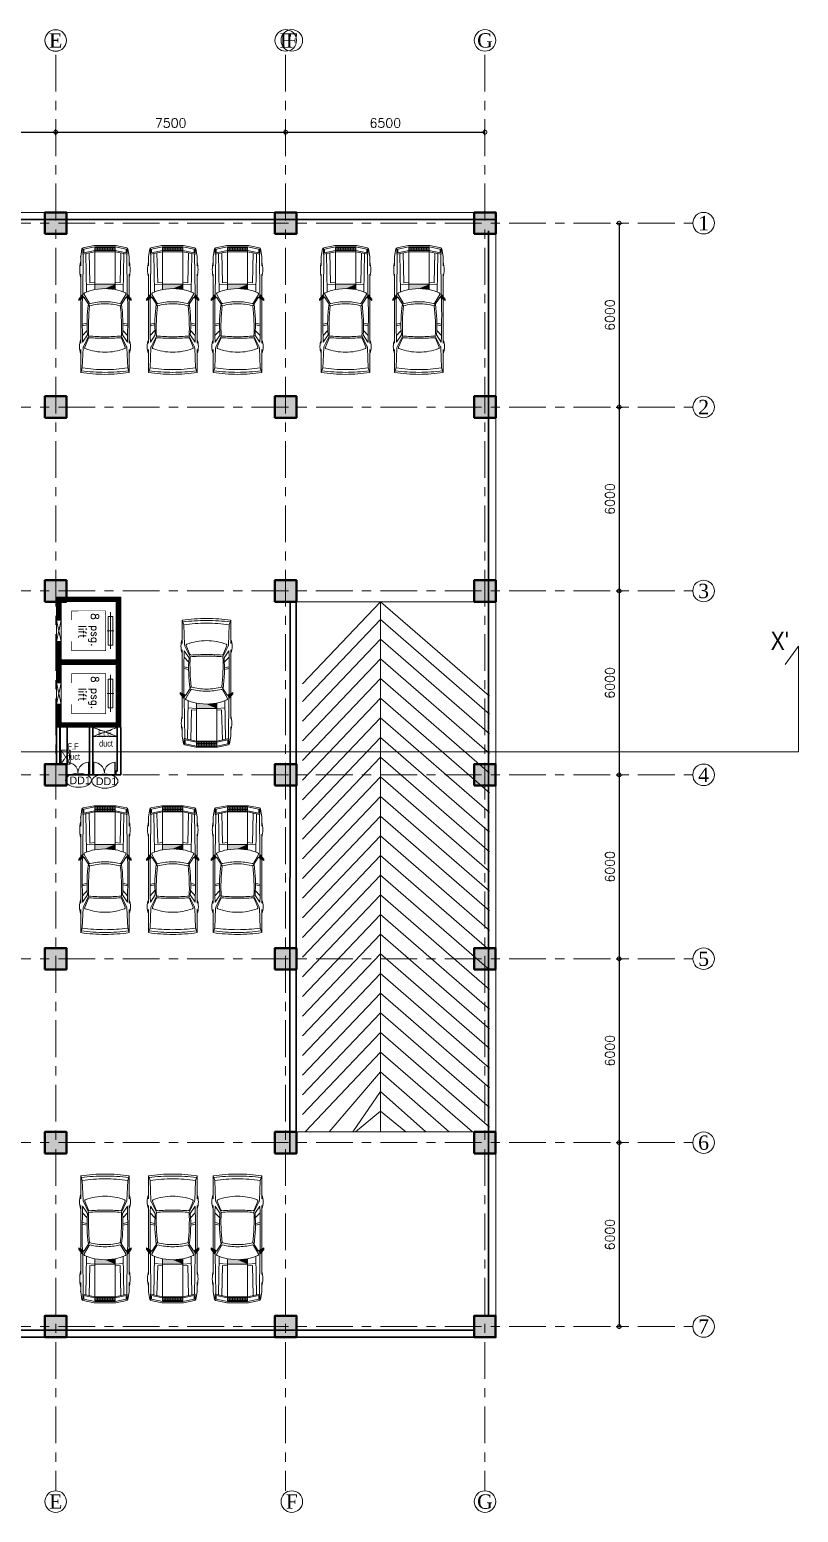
# Model space of a CAD drawing. Header units: millimetres. Extents: x 24487468 to 24959437, y -333213 to 842934.
# Drawn here: x 24740517 to 24765586, y -141070 to -92695 of the extents above; entities that cross this region are included whole.
import ezdxf
from ezdxf.enums import TextEntityAlignment as Align

# ---------------------------------------------------------------- set-up
doc = ezdxf.new("R2010")
doc.units = ezdxf.units.MM
doc.header["$MEASUREMENT"] = 0
doc.header["$PDMODE"] = 3
for name, pattern in [('ACAD_ISO10W100', [18.5, 12, -3, 0.5, -3]), ('BORDERX2', [3.5, 1, -0.5, 1, -0.5, 0, -0.5]), ('Centreline', [21, 12, -3, 3, -3]), ('DASHED2', [0.375, 0.25, -0.125])]:
    doc.linetypes.add(name, pattern=pattern)
doc.layers.get('0').update_dxf_attribs({"lineweight": 5})
for name, color, linetype, lineweight in [('A 0.13 dw', 175, 'Continuous', 5), ('A 0.13furniture', 30, 'Continuous', 0), ('A DW', 27, 'Continuous', 13), ('A-DIM', 155, 'Continuous', 9), ('AA-revised text', 52, 'Continuous', 9), ('CENLINE', 220, 'ACAD_ISO10W100', 5), ('COLUMN', 12, 'Continuous', 40), ('D-DIM', 63, 'Continuous', 15), ('DIM', 183, 'Continuous', 5), ('GRID', 205, 'BORDERX2', 5), ('HACTH', 8, 'Continuous', 0), ('hatch', 9, 'Continuous', 0), ('p1 plan grid lck', 6, 'Continuous', 5), ('stair', 231, 'Continuous', 13), ('text', 7, 'Continuous', 15), ('Wall1', 37, 'Continuous', 30), ('WALL2', 4, 'Continuous', 15)]:
    doc.layers.add(name, color=color, linetype=linetype, lineweight=lineweight)
doc.layers.add('A-BTEXT', color=57, linetype='Continuous')
doc.styles.add('arial', font='times.ttf')
doc.styles.add('ATTR', font='romans.shx', dxfattribs={"width": 0.8, "height": 0.48})
doc.styles.add('LABEL', font='arial.ttf', dxfattribs={"height": 18})
doc.styles.add('ordinary', font='arial.ttf')
doc.styles.add('ROMANS', font='romans__.ttf')
doc.styles.add('sansserif', font='sanss___.ttf')
doc.dimstyles.new('DIM100', dxfattribs={"dimtxt": 300, "dimasz": 250, "dimexe": 100, "dimexo": 100, "dimgap": 150, "dimtad": 1, "dimdec": 0, "dimrnd": 5, "dimzin": 0, "dimdsep": 46, "dimtxsty": 'ROMANS', "dimblk": 'DOTSMALL', "dimcen": 0.09, "dimclrd": 256, "dimclre": 256, "dimclrt": 7, "dimadec": 0, "dimazin": 0, "dimtfac": 1, "dimtdec": 0, "dimtix": 1, "dimtofl": 0, "dimtmove": 1, "dimatfit": 3, "dimfxl": 100, "dimfxlon": 1, "dimtolj": 1, "dimtzin": 0, "dimarcsym": 0})

# ---------------------------------------------------------------- blocks, each defined once
blk = doc.blocks.new('column 350')
at = {"layer": 'COLUMN', "ltscale": 100}
h = blk.add_hatch(color=256, dxfattribs=at)
h.dxf.hatch_style = 1
h.paths.add_polyline_path([(1327.5, 1037.5), (627.5, 1037.5), (627.5, 337.5), (1327.5, 337.5)])
blk.add_lwpolyline([(627.5, 1037.5), (1327.5, 1037.5), (1327.5, 337.5), (627.5, 337.5)], close=True, dxfattribs=at)
blk = doc.blocks.new('fdfsdf')
at = {"layer": 'D-DIM', "linetype": 'Continuous', "ltscale": 1000, "const_width": 150}
blk.add_lwpolyline([(942, 1688), (1617, 1688), (1617, -262), (-433, -262), (-433, 1688), (242, 1688)], dxfattribs=at)
at = {"layer": 'hatch'}
for p, q in [((1059, 0), (123, 0)), ((591, -107), (591, 109))]:
    blk.add_line(p, q, dxfattribs=at)
at = {"layer": 'WALL2'}
for p, q in [((123, 0), (0, 0)), ((1199, 0), (1059, 0))]:
    blk.add_line(p, q, dxfattribs=at)
at = {"layer": 'WALL2', "linetype": 'Continuous', "ltscale": 1000, "const_width": 20}
blk.add_lwpolyline([(242, 1263), (-58, 1263), (-58, 163), (1242, 163), (1242, 1263), (942, 1263)], dxfattribs=at)
at = {"layer": 'WALL2'}
blk.add_lwpolyline([(1059, -76), (123, -76), (123, 76), (1059, 76)], close=True, dxfattribs=at)
blk = doc.blocks.new('fewe')
at = {"layer": 'A DW', "ltscale": 1000}
for p, q in [((750, 1950), (1450, 2100)), ((750, 2100), (1450, 1950)), ((750, 2100), (1450, 2100)), ((1450, 1950), (750, 1950))]:
    blk.add_line(p, q, dxfattribs=at)
at = {"layer": 'D-DIM', "linetype": 'Continuous', "ltscale": 1000}
for points in [[(750, 1950), (750, 2100), (0, 2100), (0, 0), (2200, 0), (2200, 2100), (1450, 2100), (1450, 1950)], [(750, 1950), (150, 1950), (150, 150), (2050, 150), (2050, 1950), (1450, 1950)]]:
    blk.add_lwpolyline(points, dxfattribs=at)
at = {"layer": 'D-DIM', "linetype": 'Continuous'}
blk.add_blockref('fdfsdf', (508, 337), dxfattribs=at)
at = {"layer": 'AA-revised text', "ltscale": 1000, "insert": (1713, 720), "char_height": 250, "width": 1259.28, "attachment_point": 1, "rotation": 180, "style": 'sansserif'}
blk.add_mtext('\\pi40.354;{\\Fromans|c0;8 psg.\\P\\pi427.26;lift}', dxfattribs=at)
blk = doc.blocks.new('S')
at = {"layer": 'stair', "extrusion": (0, 0, -1), "xscale": -1, "zscale": -1, "rotation": 270.0000000800413}
for p in [(-19800978, -159842), (-19800978, -161892)]:
    blk.add_blockref('fewe', p, dxfattribs=at)
blk = doc.blocks.new('Sports Car B PV')
at = {"layer": 'A 0.13furniture', "linetype": 'Continuous'}
for p, q in [((-165.7, 31.7), (-159.6, 29.6)), ((-165.7, 31.7), (-135.5, 31.7)), ((-159.6, 29.6), (-133.6, 28.6)), ((-121, 21.6), (-132.6, 26.4)), ((-132, 28.2), (-118.1, 21.4)), ((-127.2, 31.7), (-70.3, 31.7)), ((-116.5, 22.8), (-125.9, 29.2)), ((-117.5, 29.4), (-110.8, 23.2)), ((-103.4, 23.4), (-104.7, 29.6)), ((-101.3, 23.4), (-102.7, 29.6)), ((-78.6, 20.1), (-67.7, 27.1)), ((-74.8, 20.7), (-63.7, 27.2)), ((-67.7, 27.1), (-71.6, 34.2)), ((-69.7, 34.2), (-71.6, 34.2)), ((-63.6, 29), (-69.7, 34.2)), ((-66.8, 31.7), (-37.1, 31.7)), ((-11.2, 28.5), (-63.6, 29)), ((-60.6, 23.9), (-10.4, 24.8)), ((-50.5, 13.2), (-51.2, 24.1)), ((-48.8, 19.7), (-9.6, 20.6)), ((-48.2, 13.2), (-48.8, 19.7)), ((-26.5, 31.7), (-15.2, 31.7)), ((-4.4, 30), (-14.4, 31.7)), ((-11.3, 29), (-8, 13.2)), ((-11.3, 29), (-3, 29)), ((-9.6, 27.7), (-6.5, 13.2)), ((-9.6, 27.7), (-4.6, 27.7)), ((-4.6, 27.7), (-1.5, 13.2)), ((0, 14.1), (-2.9, 28.5)), ((-57.4, 13.2), (-1.5, 13.2)), ((-56.1, 0), (-57.4, 13.2)), ((-57.4, -13.2), (-56.1, 0)), ((-50.5, 13.2), (-50.5, 0)), ((-50.5, -13.2), (-50.5, 0)), ((-8, 13.2), (-8, 0)), ((-8, -13.2), (-8, 0)), ((-6.5, 13.2), (-6.5, 0)), ((-6.5, 9.9), (-1.5, 9.9)), ((-6.5, 6.6), (-1.5, 6.6)), ((-6.5, 3.3), (-1.5, 3.3)), ((-6.5, -13.2), (-6.5, 0)), ((-6.5, 0), (-1.5, 0)), ((-4.8, 13.2), (-4.8, 0)), ((-4.8, -13.2), (-4.8, 0)), ((-3.1, 13.2), (-3.1, 0)), ((-3.1, -13.2), (-3.1, 0)), ((-1.5, 13.2), (-1.5, 0)), ((-1.5, -13.2), (-1.5, 0)), ((0, 0), (0, 13.7)), ((0, 0), (0, -13.7)), ((-57.4, -13.2), (-1.5, -13.2)), ((-50.5, -13.2), (-51.2, -24.1)), ((-48.2, -13.2), (-48.8, -19.7)), ((-11.3, -29), (-8, -13.2)), ((-9.6, -27.7), (-6.5, -13.2)), ((-6.5, -3.3), (-1.5, -3.3)), ((-6.5, -6.6), (-1.5, -6.6)), ((-6.5, -9.9), (-1.5, -9.9)), ((-4.6, -27.7), (-1.5, -13.2)), ((0, -14.1), (-2.9, -28.5)), ((-165.7, -31.7), (-159.6, -29.6)), ((-165.7, -31.7), (-135.5, -31.7)), ((-159.6, -29.6), (-133.6, -28.6)), ((-121, -21.6), (-132.6, -26.4)), ((-132, -28.2), (-118.1, -21.4)), ((-127.2, -31.7), (-70.3, -31.7)), ((-116.5, -22.8), (-125.9, -29.2)), ((-117.5, -29.4), (-110.8, -23.2)), ((-103.4, -23.4), (-104.7, -29.6)), ((-101.3, -23.4), (-102.7, -29.6)), ((-78.6, -20.1), (-67.7, -27.1)), ((-74.8, -20.7), (-63.7, -27.2)), ((-67.7, -27.1), (-71.6, -34.2)), ((-69.7, -34.2), (-71.6, -34.2)), ((-63.6, -29), (-69.7, -34.2)), ((-66.8, -31.7), (-37.1, -31.7)), ((-11.2, -28.5), (-63.6, -29)), ((-60.6, -23.9), (-10.4, -24.8)), ((-48.8, -19.7), (-9.6, -20.6)), ((-26.5, -31.7), (-15.2, -31.7)), ((-4.4, -30), (-14.4, -31.7)), ((-11.3, -29), (-3, -29)), ((-9.6, -27.7), (-4.6, -27.7))]:
    blk.add_line(p, q, dxfattribs=at)
for centre, radius, start, end in [((48.4, 0), 216.4, 171.5672, 180), ((86.5, 0), 251.9, 172.9338, 180), ((43, 0), 204.8, 171.6755, 180), ((-131.8, 8.1), 25.3, 69.2613, 110.7387), ((-66.4, 0), 72.7, 159.3311, 180), ((-133.2, 25.2), 1.32, 67.3717, 159.3311), ((-133.7, 24.5), 4.08, 63.9223, 87.6778), ((-90.5, -1320.7), 1350.4, 89.0862, 91.5015), ((-121.5, 20.3), 1.32, 356.018, 67.3717), ((170.7, 0), 291.6, 176.018, 180), ((138.5, 0), 257.4, 175.2345, 180), ((-107, -235.2), 256.8, 83.6568, 92.4781), ((-102.7, -159.4), 182.8, 81.7391, 94.3382), ((-150.2, 0), 74.3, 360, 15.6527), ((-74.1, 19.5), 1.38, 120.3986, 193.4983), ((-63, 26), 1.38, 23.7677, 120.3986), ((-122, 0), 65.9, 11.5129, 23.7677), ((-31.3, -9.5), 42.4, 76.4679, 103.5321), ((-15.2, 27.1), 4.66, 80.4445, 90), ((-4.7, 28.2), 1.83, 11.0781, 80.4445), ((48.4, 0), 216.4, 180, 188.4328), ((86.5, 0), 251.9, 180, 187.0662), ((43, 0), 204.8, 180, 188.3245), ((-66.4, 0), 72.7, 180, 200.6689), ((170.7, 0), 291.6, 180, 183.982), ((138.5, 0), 257.4, 180, 184.7655), ((-155.3, 0), 82.1, 360, 13.4983), ((-2.3, 13.7), 2.25, 360, 11.0781), ((-150.2, 0), 74.3, 344.3473, 360), ((-74.1, -19.5), 1.38, 166.5017, 239.6014), ((-155.3, 0), 82.1, 346.5017, 360), ((-122, 0), 65.9, 336.2323, 348.4871), ((-2.3, -13.7), 2.25, 348.9219, 360), ((-131.8, -8.1), 25.3, 249.2613, 290.7387), ((-133.2, -25.2), 1.32, 200.6689, 292.6283), ((-133.7, -24.5), 4.08, 272.3222, 296.0777), ((-90.5, 1320.7), 1350.4, 268.4985, 270.9138), ((-121.5, -20.3), 1.32, 292.6283, 3.982), ((-107, 235.2), 256.8, 267.5218, 276.3432), ((-102.7, 159.4), 182.8, 265.6618, 278.2609), ((-63, -26), 1.38, 239.6014, 336.2323), ((-31.3, 9.5), 42.4, 256.4679, 283.5321), ((-15.2, -27.1), 4.66, 270, 279.5555), ((-4.7, -28.2), 1.83, 279.5555, 348.9219)]:
    blk.add_arc(centre, radius, start, end, dxfattribs=at)
for points in [[(-67.7, 27.1), (-63.6, 29), (-71.6, 34.2), (-69.7, 34.2)], [(-57.4, -13.2), (-56.1, 0), (-50.5, -13.2), (-50.5, 13.2)], [(-56.1, 0), (-57.4, 13.2), (-50.5, 13.2)], [(-67.7, -27.1), (-63.6, -29), (-71.6, -34.2), (-69.7, -34.2)]]:
    blk.add_solid(points, dxfattribs=at)
at = {"layer": 'A 0.13furniture', "style": 'ATTR', "width": 0.8, "flags": 9}
blk.add_attdef('ESTCODE', (0, 0), '', height=0.0355, dxfattribs=at)
blk = doc.blocks.new('grid letter-flat-4-flat-1')
at = {"layer": 'GRID', "linetype": 'Continuous'}
blk.add_circle((0, 374.75), 281.25, dxfattribs=at)
blk = doc.blocks.new('SEC')
at = {"layer": 'HACTH', "ltscale": 100}
for points in [[(-25663, 0), (-60348, 0), (-60348, 3449), (-59923, 2854)], [(-34685, 0), (0, 0), (0, 3449), (-425, 2854)]]:
    blk.add_lwpolyline(points, dxfattribs=at)
at = {"layer": 'text', "linetype": 'Continuous', "ltscale": 30, "char_height": 600, "width": 21041.4, "attachment_point": 5, "style": 'arial'}
for s, insert in [('{\\fTechnic|b0|i0|c2|p2;X}', (-59774, 3623)), ("{\\fTechnic|b0|i0|c2|p2;X'}", (-606, 3623))]:
    blk.add_mtext(s, dxfattribs=dict(at, insert=insert))
blk = doc.blocks.new('md1')
at = {"layer": 'A 0.13 dw'}
for p, q in [((-924, 1799), (-936, 1799)), ((-936, 1799), (-936, 1748)), ((-936, 1748), (-911, 1736)), ((-924, 1811), (-924, 1799)), ((-848, 1811), (-924, 1811)), ((-911, 1736), (-874, 1736)), ((-874, 1736), (-874, 1748)), ((-874, 1748), (-836, 1748)), ((-874, 1748), (0, 1748)), ((-874, 1736), (0, 1736)), ((-848, 1799), (-848, 1811)), ((-836, 1799), (-848, 1799)), ((-836, 1748), (-836, 1799)), ((-936, 0), (-911, 12)), ((-936, -51), (-936, 0)), ((-911, 12), (-874, 12)), ((-874, 12), (-874, 0)), ((-874, 12), (0, 12)), ((-874, 0), (-836, 0)), ((-874, 0), (0, 0)), ((-836, 0), (-836, -51)), ((-924, -51), (-936, -51)), ((-924, -63), (-924, -51)), ((-848, -63), (-924, -63)), ((-836, -51), (-848, -51)), ((-848, -51), (-848, -63))]:
    blk.add_line(p, q, dxfattribs=at)
for points in [[(0, 1748), (0, 1748, -0.4142136), (-874, 874)], [(0, 0), (0, 0, 0.4142136), (-874, 874)]]:
    blk.add_lwpolyline(points, format="xyb", dxfattribs=at)
blk = doc.blocks.new('_DotSmall')
at = {"color": 0, "linetype": 'ByBlock', "const_width": 0.5}
blk.add_lwpolyline([(-0.0625, 0, 1), (0.0625, 0, 1)], format="xyb", close=True, dxfattribs=at)
blk = doc.blocks.new('*D201')
at = {"layer": 'Defpoints', "color": 0, "ltscale": 100, "transparency": 16777216}
for p in [(24741367, -96041), (24734367, -98658), (24741367, -98658)]:
    blk.add_point(p, dxfattribs=at)
at = {"layer": 'DIM', "lineweight": -2, "ltscale": 100, "transparency": 16777216}
for p, q in [((24734367, -96141), (24734367, -95941)), ((24734367, -96041), (24741367, -96041)), ((24741367, -96141), (24741367, -95941))]:
    blk.add_line(p, q, dxfattribs=at)
at = {"layer": 'DIM', "lineweight": -2, "ltscale": 100, "transparency": 16777216, "xscale": 250, "yscale": 250, "zscale": 250, "rotation": 180}
blk.add_blockref('_DotSmall', (24734367, -96041), dxfattribs=at)
at = {"layer": 'DIM', "lineweight": -2, "ltscale": 100, "transparency": 16777216, "xscale": 250, "yscale": 250, "zscale": 250}
blk.add_blockref('_DotSmall', (24741367, -96041), dxfattribs=at)
at = {"layer": 'DIM', "color": 7, "ltscale": 100, "transparency": 16777216, "insert": (24737867, -95740), "char_height": 300, "attachment_point": 5, "style": 'ROMANS'}
blk.add_mtext('\\A1;7000', dxfattribs=at)
blk = doc.blocks.new('*D202')
at = {"layer": 'Defpoints', "color": 0, "ltscale": 100, "transparency": 16777216}
for p in [(24748866, -96041), (24741367, -98658), (24748866, -99008)]:
    blk.add_point(p, dxfattribs=at)
at = {"layer": 'DIM', "lineweight": -2, "ltscale": 100, "transparency": 16777216}
for p, q in [((24741367, -96141), (24741367, -95941)), ((24741367, -96041), (24748866, -96041)), ((24748866, -96141), (24748866, -95941))]:
    blk.add_line(p, q, dxfattribs=at)
at = {"layer": 'DIM', "lineweight": -2, "ltscale": 100, "transparency": 16777216, "xscale": 250, "yscale": 250, "zscale": 250, "rotation": 180}
blk.add_blockref('_DotSmall', (24741367, -96041), dxfattribs=at)
at = {"layer": 'DIM', "lineweight": -2, "ltscale": 100, "transparency": 16777216, "xscale": 250, "yscale": 250, "zscale": 250}
blk.add_blockref('_DotSmall', (24748866, -96041), dxfattribs=at)
at = {"layer": 'DIM', "color": 7, "ltscale": 100, "transparency": 16777216, "insert": (24745117, -95740), "char_height": 300, "attachment_point": 5, "style": 'ROMANS'}
blk.add_mtext('\\A1;7500', dxfattribs=at)
blk = doc.blocks.new('*D203')
at = {"layer": 'Defpoints', "color": 0, "ltscale": 100, "transparency": 16777216}
for p in [(24755366, -96041), (24748866, -99008), (24755366, -99008)]:
    blk.add_point(p, dxfattribs=at)
at = {"layer": 'DIM', "lineweight": -2, "ltscale": 100, "transparency": 16777216}
for p, q in [((24748866, -96141), (24748866, -95941)), ((24748866, -96041), (24755366, -96041)), ((24755366, -96141), (24755366, -95941))]:
    blk.add_line(p, q, dxfattribs=at)
at = {"layer": 'DIM', "lineweight": -2, "ltscale": 100, "transparency": 16777216, "xscale": 250, "yscale": 250, "zscale": 250, "rotation": 180}
blk.add_blockref('_DotSmall', (24748866, -96041), dxfattribs=at)
at = {"layer": 'DIM', "lineweight": -2, "ltscale": 100, "transparency": 16777216, "xscale": 250, "yscale": 250, "zscale": 250}
blk.add_blockref('_DotSmall', (24755366, -96041), dxfattribs=at)
at = {"layer": 'DIM', "color": 7, "ltscale": 100, "transparency": 16777216, "insert": (24752116, -95740), "char_height": 300, "attachment_point": 5, "style": 'ROMANS'}
blk.add_mtext('\\A1;6500', dxfattribs=at)
blk = doc.blocks.new('*D204')
at = {"layer": 'Defpoints', "color": 0, "ltscale": 100, "transparency": 16777216}
for p in [(24758766, -99008), (24758766, -105008), (24759743, -105008)]:
    blk.add_point(p, dxfattribs=at)
at = {"layer": 'DIM', "lineweight": -2, "ltscale": 100, "transparency": 16777216}
for p, q in [((24759643, -99008), (24759843, -99008)), ((24759743, -99008), (24759743, -105008)), ((24759643, -105008), (24759843, -105008))]:
    blk.add_line(p, q, dxfattribs=at)
at = {"layer": 'DIM', "lineweight": -2, "ltscale": 100, "transparency": 16777216, "xscale": 250, "yscale": 250, "zscale": 250}
for p, rotation in [((24759743, -99008), 90), ((24759743, -105008), 270)]:
    blk.add_blockref('_DotSmall', p, dxfattribs=dict(at, rotation=rotation))
at = {"layer": 'DIM', "color": 7, "ltscale": 100, "transparency": 16777216, "insert": (24759441, -102008), "char_height": 300, "attachment_point": 5, "rotation": 90, "style": 'ROMANS'}
blk.add_mtext('\\A1;6000', dxfattribs=at)
blk = doc.blocks.new('*D205')
at = {"layer": 'Defpoints', "color": 0, "ltscale": 100, "transparency": 16777216}
for p in [(24758766, -105008), (24755717, -111008), (24759743, -111008)]:
    blk.add_point(p, dxfattribs=at)
at = {"layer": 'DIM', "lineweight": -2, "ltscale": 100, "transparency": 16777216}
for p, q in [((24759643, -105008), (24759843, -105008)), ((24759743, -105008), (24759743, -111008)), ((24759643, -111008), (24759843, -111008))]:
    blk.add_line(p, q, dxfattribs=at)
at = {"layer": 'DIM', "lineweight": -2, "ltscale": 100, "transparency": 16777216, "xscale": 250, "yscale": 250, "zscale": 250}
for p, rotation in [((24759743, -105008), 90), ((24759743, -111008), 270)]:
    blk.add_blockref('_DotSmall', p, dxfattribs=dict(at, rotation=rotation))
at = {"layer": 'DIM', "color": 7, "ltscale": 100, "transparency": 16777216, "insert": (24759441, -108008), "char_height": 300, "attachment_point": 5, "rotation": 90, "style": 'ROMANS'}
blk.add_mtext('\\A1;6000', dxfattribs=at)
blk = doc.blocks.new('*D206')
at = {"layer": 'Defpoints', "color": 0, "ltscale": 100, "transparency": 16777216}
for p in [(24755717, -111008), (24755717, -117008), (24759743, -117008)]:
    blk.add_point(p, dxfattribs=at)
at = {"layer": 'DIM', "lineweight": -2, "ltscale": 100, "transparency": 16777216}
for p, q in [((24759643, -111008), (24759843, -111008)), ((24759743, -111008), (24759743, -117008)), ((24759643, -117008), (24759843, -117008))]:
    blk.add_line(p, q, dxfattribs=at)
at = {"layer": 'DIM', "lineweight": -2, "ltscale": 100, "transparency": 16777216, "xscale": 250, "yscale": 250, "zscale": 250}
for p, rotation in [((24759743, -111008), 90), ((24759743, -117008), 270)]:
    blk.add_blockref('_DotSmall', p, dxfattribs=dict(at, rotation=rotation))
at = {"layer": 'DIM', "color": 7, "ltscale": 100, "transparency": 16777216, "insert": (24759441, -114008), "char_height": 300, "attachment_point": 5, "rotation": 90, "style": 'ROMANS'}
blk.add_mtext('\\A1;6000', dxfattribs=at)
blk = doc.blocks.new('*D207')
at = {"layer": 'Defpoints', "color": 0, "ltscale": 100, "transparency": 16777216}
for p in [(24755717, -117008), (24755715, -123008), (24759743, -123008)]:
    blk.add_point(p, dxfattribs=at)
at = {"layer": 'DIM', "lineweight": -2, "ltscale": 100, "transparency": 16777216}
for p, q in [((24759643, -117008), (24759843, -117008)), ((24759743, -117008), (24759743, -123008)), ((24759643, -123008), (24759843, -123008))]:
    blk.add_line(p, q, dxfattribs=at)
at = {"layer": 'DIM', "lineweight": -2, "ltscale": 100, "transparency": 16777216, "xscale": 250, "yscale": 250, "zscale": 250}
for p, rotation in [((24759743, -117008), 90), ((24759743, -123008), 270)]:
    blk.add_blockref('_DotSmall', p, dxfattribs=dict(at, rotation=rotation))
at = {"layer": 'DIM', "color": 7, "ltscale": 100, "transparency": 16777216, "insert": (24759441, -120008), "char_height": 300, "attachment_point": 5, "rotation": 90, "style": 'ROMANS'}
blk.add_mtext('\\A1;6000', dxfattribs=at)
blk = doc.blocks.new('*D208')
at = {"layer": 'Defpoints', "color": 0, "ltscale": 100, "transparency": 16777216}
for p in [(24755715, -123008), (24755366, -129008), (24759743, -129008)]:
    blk.add_point(p, dxfattribs=at)
at = {"layer": 'DIM', "lineweight": -2, "ltscale": 100, "transparency": 16777216}
for p, q in [((24759643, -123008), (24759843, -123008)), ((24759743, -123008), (24759743, -129008)), ((24759643, -129008), (24759843, -129008))]:
    blk.add_line(p, q, dxfattribs=at)
at = {"layer": 'DIM', "lineweight": -2, "ltscale": 100, "transparency": 16777216, "xscale": 250, "yscale": 250, "zscale": 250}
for p, rotation in [((24759743, -123008), 90), ((24759743, -129008), 270)]:
    blk.add_blockref('_DotSmall', p, dxfattribs=dict(at, rotation=rotation))
at = {"layer": 'DIM', "color": 7, "ltscale": 100, "transparency": 16777216, "insert": (24759441, -126008), "char_height": 300, "attachment_point": 5, "rotation": 90, "style": 'ROMANS'}
blk.add_mtext('\\A1;6000', dxfattribs=at)
blk = doc.blocks.new('*D209')
at = {"layer": 'Defpoints', "color": 0, "ltscale": 100, "transparency": 16777216}
for p in [(24755366, -129008), (24755366, -135008), (24759743, -135008)]:
    blk.add_point(p, dxfattribs=at)
at = {"layer": 'DIM', "lineweight": -2, "ltscale": 100, "transparency": 16777216}
for p, q in [((24759643, -129008), (24759843, -129008)), ((24759743, -129008), (24759743, -135008)), ((24759643, -135008), (24759843, -135008))]:
    blk.add_line(p, q, dxfattribs=at)
at = {"layer": 'DIM', "lineweight": -2, "ltscale": 100, "transparency": 16777216, "xscale": 250, "yscale": 250, "zscale": 250}
for p, rotation in [((24759743, -129008), 90), ((24759743, -135008), 270)]:
    blk.add_blockref('_DotSmall', p, dxfattribs=dict(at, rotation=rotation))
at = {"layer": 'DIM', "color": 7, "ltscale": 100, "transparency": 16777216, "insert": (24759441, -132008), "char_height": 300, "attachment_point": 5, "rotation": 90, "style": 'ROMANS'}
blk.add_mtext('\\A1;6000', dxfattribs=at)

msp = doc.modelspace()

# ---------------------------------------------------------------- linework, layer by layer
at = {"ltscale": 100}
msp.add_lwpolyline([(24716015.7, -98657.8), (24755715.7, -98657.8), (24755715.7, -135357.8), (24716015.7, -135357.8)], close=True, dxfattribs=at)
at = {"layer": 'HACTH', "ltscale": 100}
for p, q in [((24749211.9, -111357.8), (24755511.9, -111357.8)), ((24751964.6, -128657.8), (24751964.6, -111357.8)), ((24749191, -128657.8), (24755288.1, -128657.8))]:
    msp.add_line(p, q, dxfattribs=at)
at = {"layer": 'HACTH', "linetype": 'DASHED2', "ltscale": 100}
for p, q in [((24742580.1, -115457.8), (24743376.2, -115757.8)), ((24742580.1, -115757.8), (24743376.2, -115457.8)), ((24742580.1, -115757.8), (24743376.2, -115757.8)), ((24741841.2, -116657.8), (24741541.2, -116207.8)), ((24741541.2, -116657.8), (24741841.2, -116207.8)), ((24741841.2, -116207.8), (24741541.2, -116207.8)), ((24741541.2, -116207.8), (24741541.2, -116657.8)), ((24741841.2, -116207.8), (24741841.2, -116657.8)), ((24741541.2, -116657.8), (24741841.2, -116657.8))]:
    msp.add_line(p, q, dxfattribs=at)
at = {"layer": 'HACTH', "ltscale": 100}
for points in [[(24749415.3, -114036), (24751964.6, -111357.8), (24755511.7, -114446.3)], [(24749415.2, -114619.1), (24751964.6, -111940.9), (24755511.7, -115029.3)], [(24749415.2, -115260.6), (24751964.6, -112582.4), (24755511.7, -115670.8)], [(24749415.2, -115902.2), (24751964.6, -113223.9), (24755511.7, -116312.4)], [(24749415.1, -116543.7), (24751964.6, -113865.4), (24755511.7, -116953.9)], [(24749415.1, -117185.3), (24751964.6, -114506.9), (24755511.7, -117595.4)], [(24749415.1, -117826.8), (24751964.6, -115148.5), (24755511.7, -118236.9)], [(24749415.1, -118468.3), (24751964.6, -115790), (24755511.7, -118878.4)], [(24749415, -119109.9), (24751964.6, -116431.5), (24755511.7, -119519.9)], [(24749415, -119109.9), (24751964.6, -116431.5), (24755511.7, -119519.9)], [(24749415, -119751.4), (24751964.6, -117073), (24755511.7, -120161.5)], [(24749415, -120392.9), (24751964.6, -117714.5), (24755511.7, -120803)], [(24749415, -121034.5), (24751964.6, -118356.1), (24755511.7, -121444.5)], [(24749414.9, -121676), (24751964.6, -118997.6), (24755511.7, -122086)], [(24749414.9, -122317.6), (24751964.6, -119639.1), (24755511.7, -122727.5)], [(24749414.9, -122959.1), (24751964.6, -120280.6), (24755511.7, -123369.1)], [(24749414.9, -123600.6), (24751964.6, -120922.1), (24755511.7, -124010.6)], [(24749414.8, -124242.2), (24751964.6, -121563.6), (24755511.7, -124652.1)], [(24749414.8, -124883.7), (24751964.6, -122205.2), (24755511.7, -125293.6)], [(24749414.8, -125525.3), (24751964.6, -122846.7), (24755511.7, -125935.1)], [(24749414.7, -126166.8), (24751964.6, -123488.2), (24755511.7, -126576.6)], [(24749414.7, -126808.3), (24751964.6, -124129.7), (24755511.7, -127218.2)], [(24749414.7, -127449.9), (24751964.6, -124771.2), (24755511.7, -127859.7)], [(24749414.7, -128091.4), (24751964.6, -125412.7), (24755511.7, -128501.2)], [(24749505.8, -128657.8), (24751964.6, -126054.3), (24754954.9, -128657.8)], [(24750284.1, -128657.8), (24751964.6, -126695.8), (24754197.7, -128657.8)], [(24751062.4, -128657.8), (24751964.6, -127337.3), (24753436.1, -128657.8)], [(24751140.8, -128657.8), (24751964.6, -127978.8), (24752788.5, -128657.8)]]:
    msp.add_lwpolyline(points, dxfattribs=at)
at = {"layer": 'p1 plan grid lck', "linetype": 'Centreline', "ltscale": 100}
for p, q in [((24741366.2, -93517.3), (24741366.2, -140364.4)), ((24748865.6, -93517.3), (24748865.6, -140364.4)), ((24755365.6, -93517.3), (24755365.6, -140364.4)), ((24709955.9, -99007.8), (24762145.6, -99007.8)), ((24709955.9, -105007.8), (24762145.6, -105007.8)), ((24709954.8, -111007.8), (24762144.6, -111007.8)), ((24709954.3, -117007.8), (24762144, -117007.8)), ((24709955.9, -123007.8), (24762145.6, -123007.8)), ((24709955.9, -129007.8), (24762144, -129007.8)), ((24709955.9, -135007.8), (24762144, -135007.8))]:
    msp.add_line(p, q, dxfattribs=at)
at = {"layer": 'text', "ltscale": 100}
for centre in [(24742110.8, -117185), (24742973, -117214.2)]:
    msp.add_ellipse(centre, major_axis=(-424.8, 0), ratio=0.5372842, dxfattribs=at)
at = {"layer": 'Wall1', "ltscale": 100}
for p, q in [((24716221.7, -98887.8), (24755741.7, -98887.8)), ((24755485.7, -134657.8), (24755485.7, -99257.8)), ((24749007.8, -129357.8), (24749008.5, -111357.8)), ((24749211.2, -129357.8), (24749211.9, -111357.8)), ((24741391.2, -115457.8), (24741391.2, -116657.8)), ((24741506.2, -115457.8), (24741506.2, -116657.8)), ((24741510.1, -116657.8), (24741510.1, -115457.8)), ((24741740.1, -116657.8), (24741740.1, -115457.8)), ((24742465.1, -115457.8), (24742465.1, -117007.8)), ((24742580.1, -115457.8), (24742580.1, -117007.8)), ((24743376.2, -115457.8), (24743376.2, -116892.8)), ((24743491.2, -115457.8), (24743491.2, -117007.8)), ((24741715.1, -117007.8), (24743491.2, -117007.8)), ((24743330.1, -116892.8), (24743376.2, -116892.8)), ((24743330.1, -116892.8), (24743330.1, -117007.8)), ((24741739.1, -129027.8), (24741739.6, -129027.8)), ((24741739.1, -129257.8), (24741739.6, -129257.8)), ((24755014.6, -135127.8), (24716715.1, -135127.8)), ((24755014.6, -135357.8), (24716715.1, -135357.8))]:
    msp.add_line(p, q, dxfattribs=at)

# ---------------------------------------------------------------- block references
at = {"layer": 'A 0.13furniture', "yscale": 24.99988079127888, "zscale": 24.99988079127888}
for p, xscale, rotation in [((24742973.7, -99740.5), -24.99988079127888, 270.0000000000019), ((24745185, -99740.5), -24.99988079127888, 270.0000000000019), ((24747296.2, -99740.5), -24.99988079127888, 270.0000000000019), ((24750821, -99740.5), -24.99988079127888, 270.0000000000019), ((24753211.8, -99740.5), -24.99988079127888, 270.0000000000019), ((24746286.2, -116106.1), 24.99988079127888, 269.9999999999981), ((24742973.7, -118014.5), -24.99988079127888, 270.0000000000019), ((24745185, -118014.5), -24.99988079127888, 270.0000000000019), ((24747296.2, -118014.5), -24.99988079127888, 270.0000000000019), ((24742973.7, -134233.5), 24.99988079127888, 269.9999999999981), ((24745185, -134233.5), 24.99988079127888, 269.9999999999981), ((24747296.2, -134233.5), 24.99988079127888, 269.9999999999981)]:
    msp.add_blockref('Sports Car B PV', p, dxfattribs=dict(at, xscale=xscale, rotation=rotation))
at = {"layer": 'A-DIM'}
msp.add_blockref('S', (4942513.8, 46434.7), dxfattribs=at)
at = {"layer": 'CENLINE'}
ref = msp.add_blockref('grid letter-flat-4-flat-1', (24741365.1, -93517), dxfattribs=dict(at, xscale=1.25, yscale=1.25, zscale=25.4))
ref.add_attrib('GRID_LETTER', 'E', dxfattribs={"layer": 'A-BTEXT', "linetype": 'Continuous', "height": 468.7, "style": 'arial'}).set_placement((24741365.1, -93048.3), align=Align.MIDDLE_CENTER)
ref = msp.add_blockref('grid letter-flat-4-flat-1', (24741366.2, -93514.6), dxfattribs=dict(at, xscale=1.25, yscale=1.25, zscale=25.4))
ref.add_attrib('GRID_LETTER', 'E', dxfattribs={"layer": 'A-BTEXT', "linetype": 'Continuous', "height": 468.7, "style": 'arial'}).set_placement((24741366.2, -93045.8), align=Align.MIDDLE_CENTER)
ref = msp.add_blockref('grid letter-flat-4-flat-1', (24741366.2, -93514.6), dxfattribs=dict(at, xscale=1.25, yscale=1.25, zscale=25.4))
ref.add_attrib('GRID_LETTER', 'E', dxfattribs={"layer": 'A-BTEXT', "linetype": 'Continuous', "height": 468.7, "style": 'arial'}).set_placement((24741366.2, -93045.8), align=Align.MIDDLE_CENTER)
ref = msp.add_blockref('grid letter-flat-4-flat-1', (24741366.2, -93514.6), dxfattribs=dict(at, xscale=1.25, yscale=1.25, zscale=25.4))
ref.add_attrib('GRID_LETTER', 'E', dxfattribs={"layer": 'A-BTEXT', "linetype": 'Continuous', "height": 468.7, "style": 'arial'}).set_placement((24741366.2, -93045.8), align=Align.MIDDLE_CENTER)
ref = msp.add_blockref('grid letter-flat-4-flat-1', (24741366.2, -93514.6), dxfattribs=dict(at, xscale=1.25, yscale=1.25, zscale=25.4))
ref.add_attrib('GRID_LETTER', 'E', dxfattribs={"layer": 'A-BTEXT', "linetype": 'Continuous', "height": 468.7, "style": 'arial'}).set_placement((24741366.2, -93045.8), align=Align.MIDDLE_CENTER)
ref = msp.add_blockref('grid letter-flat-4-flat-1', (24748869.7, -93514.6), dxfattribs=dict(at, xscale=1.25, yscale=1.25, zscale=25.4))
ref.add_attrib('GRID_LETTER', 'F', dxfattribs={"layer": 'A-BTEXT', "linetype": 'Continuous', "height": 468.7, "style": 'arial'}).set_placement((24748869.7, -93045.8), align=Align.MIDDLE_CENTER)
ref = msp.add_blockref('grid letter-flat-4-flat-1', (24749066.2, -93514.6), dxfattribs=dict(at, xscale=1.25, yscale=1.25, zscale=25.4))
ref.add_attrib('GRID_LETTER', 'F', dxfattribs={"layer": 'A-BTEXT', "linetype": 'Continuous', "height": 468.7, "style": 'arial'}).set_placement((24749066.2, -93045.8), align=Align.MIDDLE_CENTER)
ref = msp.add_blockref('grid letter-flat-4-flat-1', (24749066.2, -93514.6), dxfattribs=dict(at, xscale=1.25, yscale=1.25, zscale=25.4))
ref.add_attrib('GRID_LETTER', 'F', dxfattribs={"layer": 'A-BTEXT', "linetype": 'Continuous', "height": 468.7, "style": 'arial'}).set_placement((24749066.2, -93045.8), align=Align.MIDDLE_CENTER)
ref = msp.add_blockref('grid letter-flat-4-flat-1', (24749066.2, -93514.6), dxfattribs=dict(at, xscale=1.25, yscale=1.25, zscale=25.4))
ref.add_attrib('GRID_LETTER', 'F', dxfattribs={"layer": 'A-BTEXT', "linetype": 'Continuous', "height": 468.7, "style": 'arial'}).set_placement((24749066.2, -93045.8), align=Align.MIDDLE_CENTER)
ref = msp.add_blockref('grid letter-flat-4-flat-1', (24755366.2, -93514.6), dxfattribs=dict(at, xscale=1.25, yscale=1.25, zscale=25.4))
ref.add_attrib('GRID_LETTER', 'G', dxfattribs={"layer": 'A-BTEXT', "linetype": 'Continuous', "height": 468.7, "style": 'arial'}).set_placement((24755366.2, -93045.8), align=Align.MIDDLE_CENTER)
ref = msp.add_blockref('grid letter-flat-4-flat-1', (24755366.2, -93514.6), dxfattribs=dict(at, xscale=1.25, yscale=1.25, zscale=25.4))
ref.add_attrib('GRID_LETTER', 'G', dxfattribs={"layer": 'A-BTEXT', "linetype": 'Continuous', "height": 468.7, "style": 'arial'}).set_placement((24755366.2, -93045.8), align=Align.MIDDLE_CENTER)
ref = msp.add_blockref('grid letter-flat-4-flat-1', (24755366.2, -93514.6), dxfattribs=dict(at, xscale=1.25, yscale=1.25, zscale=25.4))
ref.add_attrib('GRID_LETTER', 'G', dxfattribs={"layer": 'A-BTEXT', "linetype": 'Continuous', "height": 468.7, "style": 'arial'}).set_placement((24755366.2, -93045.8), align=Align.MIDDLE_CENTER)
ref = msp.add_blockref('grid letter-flat-4-flat-1', (24755366.2, -93514.6), dxfattribs=dict(at, xscale=1.25, yscale=1.25, zscale=25.4))
ref.add_attrib('GRID_LETTER', 'G', dxfattribs={"layer": 'A-BTEXT', "linetype": 'Continuous', "height": 468.7, "style": 'arial'}).set_placement((24755366.2, -93045.8), align=Align.MIDDLE_CENTER)
ref = msp.add_blockref('grid letter-flat-4-flat-1', (24755366.2, -93514.6), dxfattribs=dict(at, xscale=1.25, yscale=1.25, zscale=25.4))
ref.add_attrib('GRID_LETTER', 'G', dxfattribs={"layer": 'A-BTEXT', "linetype": 'Continuous', "height": 468.7, "style": 'arial'}).set_placement((24755366.2, -93045.8), align=Align.MIDDLE_CENTER)
ref = msp.add_blockref('grid letter-flat-4-flat-1', (24755366.2, -93514.6), dxfattribs=dict(at, xscale=1.25, yscale=1.25, zscale=25.4))
ref.add_attrib('GRID_LETTER', 'G', dxfattribs={"layer": 'A-BTEXT', "linetype": 'Continuous', "height": 468.7, "style": 'arial'}).set_placement((24755366.2, -93045.8), align=Align.MIDDLE_CENTER)
ref = msp.add_blockref('grid letter-flat-4-flat-1', (24762497.2, -99476), dxfattribs=dict(at, xscale=1.25, yscale=1.25, zscale=25.4))
ref.add_attrib('GRID_LETTER', '1', dxfattribs={"layer": 'A-BTEXT', "linetype": 'Continuous', "height": 468.7, "style": 'arial'}).set_placement((24762497.2, -99007.2), align=Align.MIDDLE_CENTER)
ref = msp.add_blockref('grid letter-flat-4-flat-1', (24762497.2, -105476), dxfattribs=dict(at, xscale=1.25, yscale=1.25, zscale=25.4))
ref.add_attrib('GRID_LETTER', '2', dxfattribs={"layer": 'A-BTEXT', "linetype": 'Continuous', "height": 468.7, "style": 'arial'}).set_placement((24762497.2, -105007.2), align=Align.MIDDLE_CENTER)
ref = msp.add_blockref('grid letter-flat-4-flat-1', (24762496.1, -111476), dxfattribs=dict(at, xscale=1.25, yscale=1.25, zscale=25.4))
ref.add_attrib('GRID_LETTER', '3', dxfattribs={"layer": 'A-BTEXT', "linetype": 'Continuous', "height": 468.7, "style": 'arial'}).set_placement((24762496.1, -111007.2), align=Align.MIDDLE_CENTER)
ref = msp.add_blockref('grid letter-flat-4-flat-1', (24762495.6, -117476), dxfattribs=dict(at, xscale=1.25, yscale=1.25, zscale=25.4))
ref.add_attrib('GRID_LETTER', '4', dxfattribs={"layer": 'A-BTEXT', "linetype": 'Continuous', "height": 468.7, "style": 'arial'}).set_placement((24762495.6, -117007.2), align=Align.MIDDLE_CENTER)
ref = msp.add_blockref('grid letter-flat-4-flat-1', (24762497.2, -123476), dxfattribs=dict(at, xscale=1.25, yscale=1.25, zscale=25.4))
ref.add_attrib('GRID_LETTER', '5', dxfattribs={"layer": 'A-BTEXT', "linetype": 'Continuous', "height": 468.7, "style": 'arial'}).set_placement((24762497.2, -123007.2), align=Align.MIDDLE_CENTER)
ref = msp.add_blockref('grid letter-flat-4-flat-1', (24762495.6, -129476), dxfattribs=dict(at, xscale=1.25, yscale=1.25, zscale=25.4))
ref.add_attrib('GRID_LETTER', '6', dxfattribs={"layer": 'A-BTEXT', "linetype": 'Continuous', "height": 468.7, "style": 'arial'}).set_placement((24762495.6, -129007.2), align=Align.MIDDLE_CENTER)
ref = msp.add_blockref('grid letter-flat-4-flat-1', (24762495.6, -135476), dxfattribs=dict(at, xscale=1.25, yscale=1.25, zscale=25.4))
ref.add_attrib('GRID_LETTER', '7', dxfattribs={"layer": 'A-BTEXT', "linetype": 'Continuous', "height": 468.7, "style": 'arial'}).set_placement((24762495.6, -135007.2), align=Align.MIDDLE_CENTER)
ref = msp.add_blockref('grid letter-flat-4-flat-1', (24741366.2, -141187.3), dxfattribs=dict(at, xscale=1.25, yscale=1.25, zscale=25.4))
ref.add_attrib('GRID_LETTER', 'E', dxfattribs={"layer": 'A-BTEXT', "linetype": 'Continuous', "height": 468.7, "style": 'arial'}).set_placement((24741366.2, -140718.5), align=Align.MIDDLE_CENTER)
ref = msp.add_blockref('grid letter-flat-4-flat-1', (24749066.2, -141187.3), dxfattribs=dict(at, xscale=1.25, yscale=1.25, zscale=25.4))
ref.add_attrib('GRID_LETTER', 'F', dxfattribs={"layer": 'A-BTEXT', "linetype": 'Continuous', "height": 468.7, "style": 'arial'}).set_placement((24749066.2, -140718.5), align=Align.MIDDLE_CENTER)
ref = msp.add_blockref('grid letter-flat-4-flat-1', (24755366.2, -141187.3), dxfattribs=dict(at, xscale=1.25, yscale=1.25, zscale=25.4))
ref.add_attrib('GRID_LETTER', 'G', dxfattribs={"layer": 'A-BTEXT', "linetype": 'Continuous', "height": 468.7, "style": 'arial'}).set_placement((24755366.2, -140718.5), align=Align.MIDDLE_CENTER)
at = {"layer": 'COLUMN', "rotation": 89.99999999994951}
for p in [(24742054.2, -99985.3), (24749554.2, -99985.3), (24756054.2, -99985.3), (24742053.7, -105985.3), (24749553.7, -105985.3), (24756053.7, -105985.3), (24742053.2, -111985.3), (24749553.2, -111985.3), (24756053.2, -111985.3), (24742052.6, -117985.3), (24749552.6, -117985.3), (24756052.6, -117985.3), (24742052.1, -123985.3), (24749552.1, -123985.3), (24756052.1, -123985.3), (24756052.1, -123985.3), (24742051.6, -129985.3), (24749552.1, -129985.3), (24756052.1, -129985.3), (24756052.1, -129985.3), (24742051.1, -135985.3), (24749552.1, -135985.3), (24756052.1, -135985.3), (24756052.1, -135985.3)]:
    msp.add_blockref('column 350', p, dxfattribs=at)
at = {"layer": 'HACTH'}
msp.add_blockref('SEC', (24765586.3, -116257.8), dxfattribs=at)
at = {"layer": 'WALL2', "yscale": 0.4001994771859112, "zscale": 0.4001994771859112}
for p, xscale, rotation in [((24742440, -116595.8), 0.4001994771859112, 89.99999999999999), ((24742605.3, -116595.8), -0.4001994771859112, 270)]:
    msp.add_blockref('md1', p, dxfattribs=dict(at, xscale=xscale, rotation=rotation))

# ---------------------------------------------------------------- texts
at = {"layer": 'text', "char_height": 200, "width": 4499.814, "attachment_point": 2, "style": 'LABEL'}
for s, insert in [('\\pi-600,l800,t800;{\\fTechnic|b0|i0|c2|p2;ELE.\\Pduct}', (24742908.3, -115550.7)), ('\\pi-600,l800,t800;{\\fTechnic|b0|i0|c2|p2;F.F\\Pduct}', (24741833.5, -115984.6))]:
    msp.add_mtext(s, dxfattribs=dict(at, insert=insert))
at = {"layer": 'text', "ltscale": 100, "char_height": 200, "attachment_point": 1, "style": 'ordinary'}
for insert in [(24741812.7, -117063.3), (24742675, -117092.5)]:
    msp.add_mtext_dynamic_manual_height_columns('{\\H1.25x;DD1}', width=373.513, gutter_width=15, heights=[0], dxfattribs=dict(at, insert=insert))

# ---------------------------------------------------------------- dimensions: what is measured, and where the dimension line sits
at = {"layer": 'DIM', "ltscale": 100}
for base, p1, p2, picture, middle in [((24741367.3, -96041.4), (24734367.3, -98657.9), (24741367.3, -98657.9), '*D201', (24737867.3, -95740)), ((24748866.1, -96041.4), (24741367.3, -98657.9), (24748866.1, -99007.9), '*D202', (24745116.7, -95740)), ((24755366.1, -96041.4), (24748866.1, -99007.9), (24755366.1, -99007.9), '*D203', (24752116.1, -95740))]:
    dim = msp.add_linear_dim(base=base, p1=p1, p2=p2, dimstyle='DIM100', dxfattribs=at)
    dim.commit()
    dim.dimension.update_dxf_attribs({"geometry": picture, "text_midpoint": middle})
for base, p1, p2, picture, middle in [((24759742.6, -105007.9), (24758765.7, -99007.9), (24758765.7, -105007.9), '*D204', (24759441.2, -102007.9)), ((24759742.6, -111007.9), (24758765.7, -105007.9), (24755716.9, -111007.9), '*D205', (24759441.2, -108007.9)), ((24759742.6, -117007.9), (24755716.9, -111007.9), (24755717.1, -117007.9), '*D206', (24759441.2, -114007.9)), ((24759742.6, -123007.9), (24755717.1, -117007.9), (24755715.1, -123007.9), '*D207', (24759441.2, -120007.9)), ((24759742.6, -129007.9), (24755715.1, -123007.9), (24755366.1, -129007.9), '*D208', (24759441.2, -126007.9)), ((24759742.6, -135007.9), (24755366.1, -129007.9), (24755366.1, -135007.9), '*D209', (24759441.2, -132007.9))]:
    dim = msp.add_linear_dim(base=base, p1=p1, p2=p2, angle=90, dimstyle='DIM100', dxfattribs=at)
    dim.commit()
    dim.dimension.update_dxf_attribs({"geometry": picture, "text_midpoint": middle})

doc.saveas('drawing.dxf')
